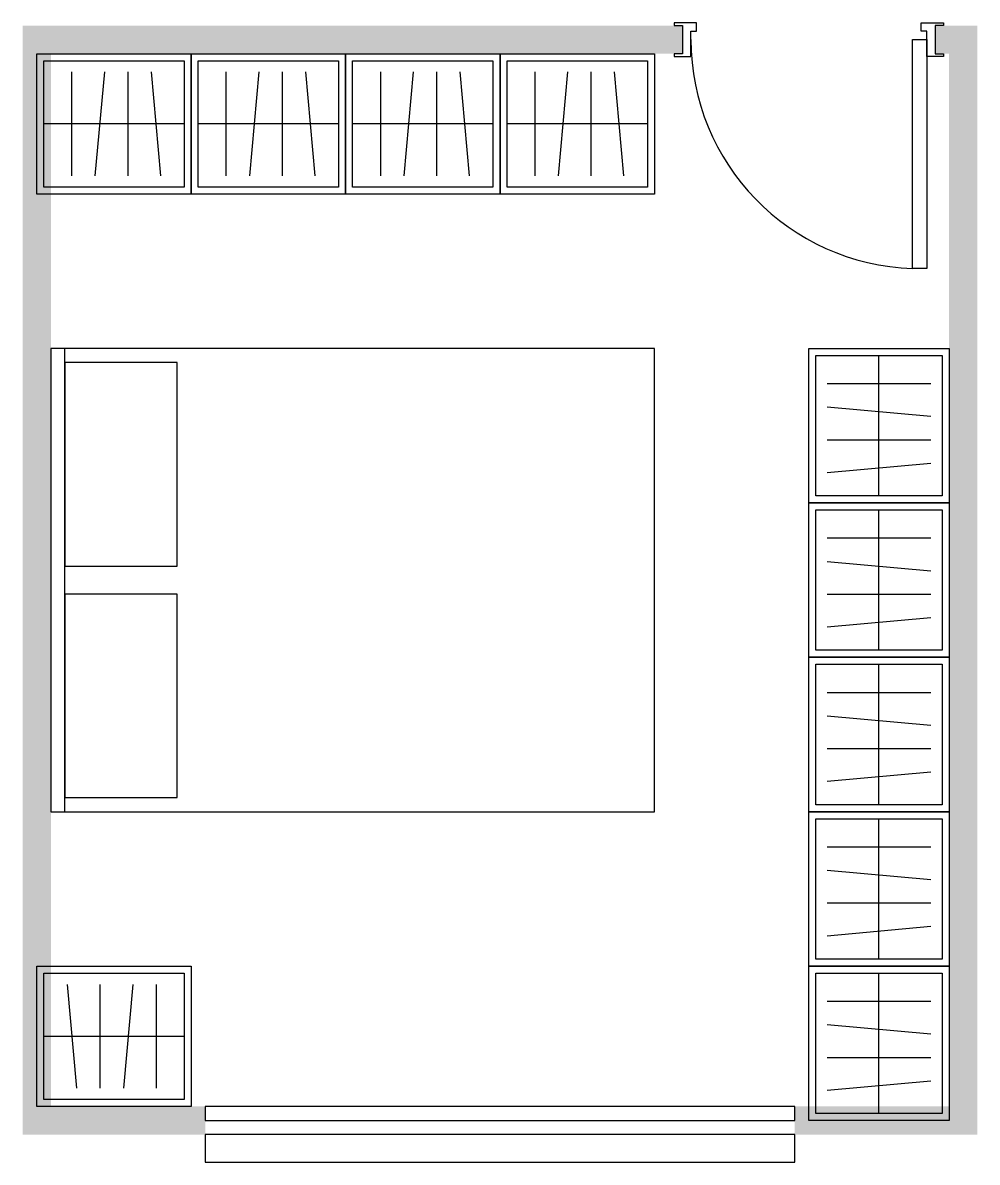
# Model space of a CAD drawing. Header units: millimetres. Extents: x -50 to 3350, y -148 to 3910.
import ezdxf

# ---------------------------------------------------------------- set-up
doc = ezdxf.new("R2010")
doc.units = ezdxf.units.MM

# ---------------------------------------------------------------- blocks, each defined once
blk = doc.blocks.new('Door_Wide')
blk.add_line((100, 50), (100, -50))
for points in [[(70, 60), (70, 50), (100, 50), (100, -50), (70, -50), (70, -60), (130, -60), (130, -50), (130, 30), (150, 30), (150, 60), (70, 60)], [(1030, 60), (1030, 50), (1000, 50), (1000, -50), (1030, -50), (1030, -60), (970, -60), (970, -50), (970, 30), (950, 30), (950, 60), (1030, 60)]]:
    blk.add_lwpolyline(points)
blk.add_lwpolyline([(970, 0), (970, -815), (920, -815), (920, 0)], close=True)
blk.add_arc((945, 0), 815, 180, 268.2422)
for points in [[(0, 50), (0, -50), (100, 50), (100, -50)], [(1000, 50), (1000, -50), (1100, 50), (1100, -50)]]:
    blk.add_solid(points)
blk = doc.blocks.new('robe')
at = {"true_color": 0xffffff}
for p, q in [((250, 25), (250, 525)), ((65, 425), (435, 425)), ((65, 341.7), (435, 308.3)), ((65, 225), (435, 225)), ((65, 108.3), (435, 141.7))]:
    blk.add_line(p, q, dxfattribs=at)
for points in [[(0, 0), (0, 550), (500, 550), (500, 0)], [(25, 25), (25, 525), (475, 525), (475, 25)]]:
    blk.add_lwpolyline(points, close=True, dxfattribs=at)
blk = doc.blocks.new('Bed')
at = {"true_color": 0xbebebe}
blk.add_line((0, -100), (1650, -100), dxfattribs=at)
at = {"true_color": 0xffffff}
for points in [[(0, -50), (0, -2200), (1650, -2200), (1650, -50)], [(50, -100), (50, -500), (775, -500), (775, -100)], [(875, -100), (875, -500), (1600, -500), (1600, -100)]]:
    blk.add_lwpolyline(points, close=True, dxfattribs=at)
blk = doc.blocks.new('AllBlock')
at = {"true_color": 0xffffff}
for points in [[(599.5, 49.5), (599.5, 0), (2700.5, 0), (2700.5, 49.5)], [(599.5, -49.5), (599.5, -148.5), (2700.5, -148.5), (2700.5, -49.5)]]:
    blk.add_lwpolyline(points, close=True, dxfattribs=at)
for points in [[(-50, 3900), (-50, 3800), (600, 3900), (600, 3800)], [(-50, 3900), (-50, 3250), (50, 3900), (50, 3250)], [(500, 3900), (500, 3800), (1150, 3900), (1150, 3800)], [(1050, 3900), (1050, 3800), (1700, 3900), (1700, 3800)], [(1600, 3900), (1600, 3800), (2250, 3900), (2250, 3800)], [(3250, 3900), (3250, 3250), (3350, 3900), (3350, 3250)], [(-50, 3350), (-50, 2700), (50, 3350), (50, 2700)], [(3250, 3350), (3250, 2700), (3350, 3350), (3350, 2700)], [(-50, 2800), (-50, 2150), (50, 2800), (50, 2150)], [(3250, 2800), (3250, 2150), (3350, 2800), (3350, 2150)], [(-50, 2250), (-50, 1600), (50, 2250), (50, 1600)], [(3250, 2250), (3250, 1600), (3350, 2250), (3350, 1600)], [(-50, 1700), (-50, 1050), (50, 1700), (50, 1050)], [(3250, 1700), (3250, 1050), (3350, 1700), (3350, 1050)], [(-50, 1150), (-50, 500), (50, 1150), (50, 500)], [(3250, 1150), (3250, 500), (3350, 1150), (3350, 500)], [(-50, 600), (-50, -50), (50, 600), (50, -50)], [(3250, 600), (3250, -50), (3350, 600), (3350, -50)], [(-50, 50), (-50, -50), (600, 50), (600, -50)], [(2700, 50), (2700, -50), (3350, 50), (3350, -50)]]:
    blk.add_solid(points)
for name, p in [('Door_Wide', (2200, 3850)), ('robe', (2750, 2200)), ('robe', (2750, 1650)), ('robe', (2750, 1100)), ('robe', (2750, 550)), ('robe', (2750, 0))]:
    blk.add_blockref(name, p)
for name, p, rotation in [('robe', (550, 3300), 90), ('robe', (1100, 3300), 90), ('robe', (1650, 3300), 90), ('robe', (2200, 3300), 90), ('Bed', (0, 1100), 90), ('robe', (0, 550), 270)]:
    blk.add_blockref(name, p, dxfattribs=dict(rotation=rotation))

msp = doc.modelspace()

# ---------------------------------------------------------------- block references
msp.add_blockref('AllBlock', (0, 0))

doc.saveas('drawing.dxf')
